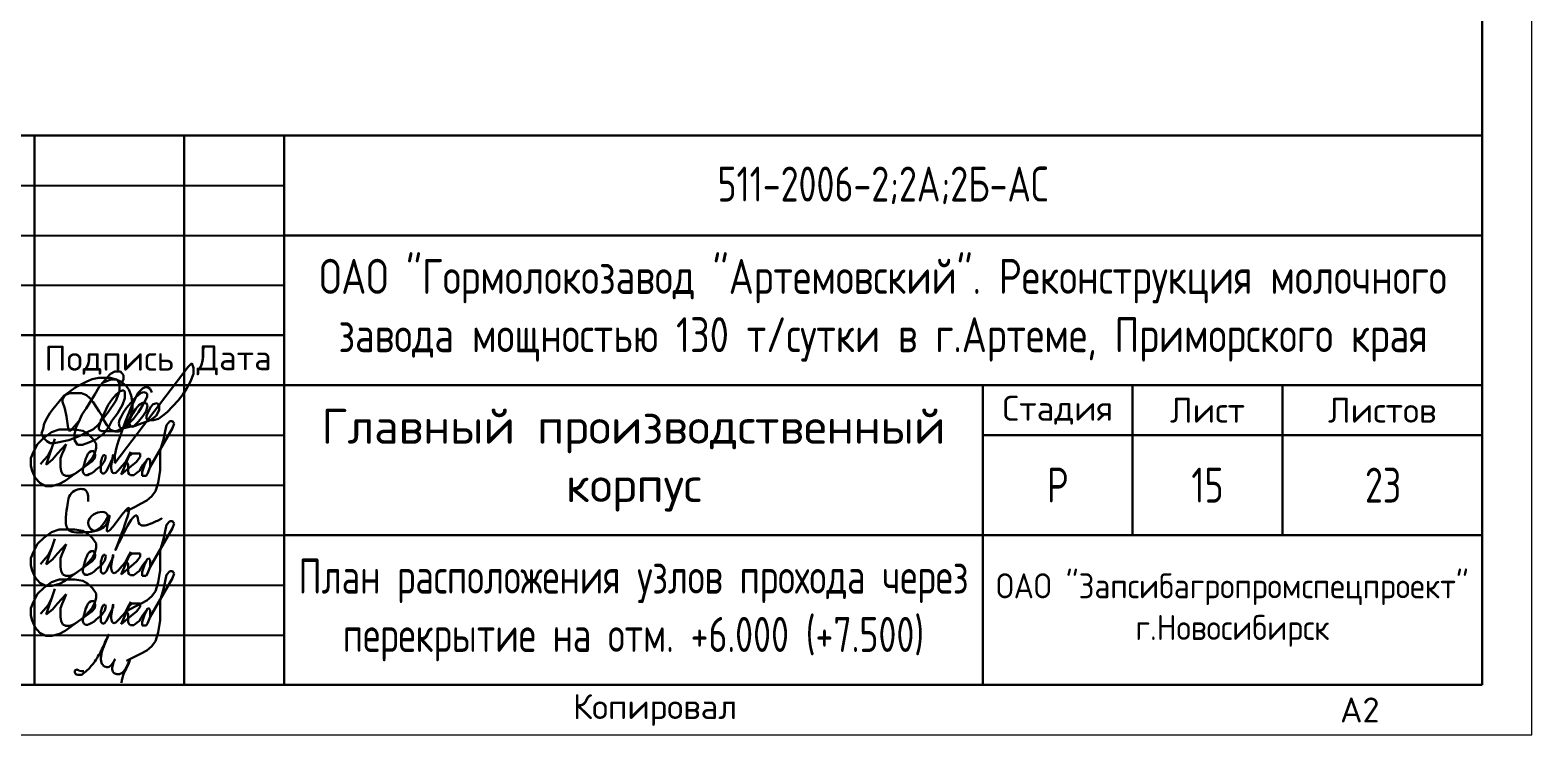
# Model space of a CAD drawing. Extents: x -965262 to 1142518, y -357520 to 71675.
# Drawn here: x 441124 to 456168, y -240088 to -233033 of the extents above; entities that cross this region are included whole.
import ezdxf

# ---------------------------------------------------------------- set-up
doc = ezdxf.new("R2010")
doc.units = 0
doc.header["$LTSCALE"] = 10
doc.layers.get('0').update_dxf_attribs({"linetype": 'CONTINUOUS', "lineweight": 30})
doc.layers.add('Ростверк', color=155, linetype='CONTINUOUS', lineweight=40)
doc.layers.add('светиль', color=40, linetype='CONTINUOUS', lineweight=30)
doc.styles.add('GOST 2.304', font='isocpeur.ttf', dxfattribs={"width": 0.75, "height": 250})

# ---------------------------------------------------------------- blocks, each defined once
blk = doc.blocks.new('12314')
at = {"layer": 'светиль', "color": 7}
for p, q in [((-140554.1588786494, -9024.022992108281), (-140563.3297573194, -9036.07975898505)), ((-140553.6828425328, -9023.571591901493), (-140554.1588786494, -9024.022992108281)), ((-140553.4753429233, -9024.169398025066), (-140553.6828425328, -9023.571591901493)), ((-140553.4753429233, -9024.925792521857), (-140553.4753429233, -9024.169398025066)), ((-140563.3098262445, -9024.627847978218), (-140563.8619040956, -9024.924978296765)), ((-140562.6303445701, -9024.627847978218), (-140563.3098262445, -9024.627847978218)), ((-140562.2481330997, -9025.094769994977), (-140562.6303445701, -9024.627847978218))]:
    blk.add_line(p, q, dxfattribs=at)
at = {"layer": 'светиль', "color": 7, "lineweight": 30}
for p, q in [((-140567.5658213875, -9026.240652671657), (-140568.3314556981, -9026.665482343176)), ((-140566.8428434533, -9025.889649510655), (-140567.5658213875, -9026.240652671657)), ((-140566.1508281369, -9025.600589296495), (-140566.8428434533, -9025.889649510655)), ((-140565.3387902785, -9025.415007815494), (-140566.1508281369, -9025.600589296495)), ((-140564.5727360263, -9025.415007815494), (-140565.3387902785, -9025.415007815494)), ((-140564.7961772653, -9025.96493956501), (-140565.2633300018, -9026.55920020211)), ((-140563.8260475428, -9025.640403872809), (-140564.9690155405, -9026.083383549221)), ((-140564.3290406804, -9025.413121699143), (-140564.7961772653, -9025.96493956501)), ((-140563.8803330715, -9025.415007815494), (-140564.5727360263, -9025.415007815494)), ((-140563.8619040956, -9024.924978296765), (-140564.3290406804, -9025.413121699143)), ((-140563.1731998573, -9025.635889561541), (-140563.8803330715, -9025.415007815494)), ((-140563.0329716632, -9025.640403872809), (-140563.8260475428, -9025.640403872809)), ((-140562.5387811477, -9025.904274642364), (-140563.1731998573, -9025.635889561541)), ((-140562.7297415185, -9026.176638088824), (-140563.0329716632, -9025.640403872809)), ((-140562.7297415185, -9027.062597441645), (-140562.7297415185, -9026.176638088824)), ((-140561.9642364207, -9026.390191809047), (-140562.5387811477, -9025.904274642364)), ((-140562.4817013922, -9026.15595264884), (-140562.2481330997, -9025.582913397355)), ((-140562.2481330997, -9025.582913397355), (-140562.2481330997, -9025.094769994977)), ((-140561.5664709592, -9026.861391084201), (-140561.9642364207, -9026.390191809047)), ((-140554.3419570392, -9026.804601460726), (-140553.8415320061, -9025.852999074888)), ((-140553.8415320061, -9025.852999074888), (-140553.4753429233, -9024.925792521857)), ((-140569.6948122823, -9027.64621131267), (-140570.3041798598, -9028.389506061472)), ((-140569.8639356894, -9028.04363561054), (-140569.590763673, -9027.581578331034)), ((-140569.8639356894, -9028.400688773172), (-140569.8639356894, -9028.04363561054)), ((-140568.9718181966, -9027.119716877816), (-140569.6948122823, -9027.64621131267)), ((-140569.590763673, -9027.581578331034), (-140568.9603828635, -9027.350544537958)), ((-140568.3314556981, -9026.665482343176), (-140568.9718181966, -9027.119716877816)), ((-140568.9603828635, -9027.350544537958), (-140568.1829094298, -9027.350544537958)), ((-140568.1829094298, -9027.350544537958), (-140567.4894727727, -9027.350544537958)), ((-140567.4894727727, -9027.350544537958), (-140566.8801051953, -9027.581578331034)), ((-140566.2400818804, -9028.17220072184), (-140566.9195635549, -9029.254604761312)), ((-140566.8801051953, -9027.581578331034), (-140566.4388434741, -9027.959626133053)), ((-140566.4388434741, -9027.959626133053), (-140566.0185788334, -9028.463693304626)), ((-140565.8366310556, -9027.493044235633), (-140566.2400818804, -9028.17220072184)), ((-140565.2633300018, -9026.55920020211), (-140565.8366310556, -9027.493044235633)), ((-140564.1759396609, -9029.72047550011), (-140563.196248191, -9028.298271624626)), ((-140563.643857491, -9028.097024040597), (-140564.1558793733, -9028.809192716275)), ((-140563.1428833035, -9027.491962037726), (-140563.643857491, -9028.097024040597)), ((-140563.196248191, -9028.298271624626), (-140562.7297415185, -9027.062597441645)), ((-140562.6419091159, -9027.095547791238), (-140563.1428833035, -9027.491962037726)), ((-140562.2139886167, -9026.959932933578), (-140562.6419091159, -9027.095547791238)), ((-140562.3542975687, -9028.808904130166), (-140562.0570273646, -9027.959955945747)), ((-140562.0570273646, -9027.195903610436), (-140562.2139886167, -9026.959932933578)), ((-140562.0570273646, -9027.959955945747), (-140562.0570273646, -9027.195903610436)), ((-140560.7666114075, -9027.903300308679), (-140561.8702018035, -9029.1842206708)), ((-140561.2718334659, -9027.612364284816), (-140561.5664709592, -9026.861391084201)), ((-140561.1097844598, -9028.598937123004), (-140561.2718334659, -9027.612364284816)), ((-140561.2306791883, -9029.004544898375), (-140560.4381524631, -9027.334156969659)), ((-140560.4037818575, -9027.565644255192), (-140560.7666114075, -9027.903300308679)), ((-140560.4381524631, -9027.334156969659), (-140559.8523823737, -9026.748656982281)), ((-140560.040936156, -9027.303030896537), (-140560.4037818575, -9027.565644255192)), ((-140559.7093761044, -9027.202984276739), (-140560.040936156, -9027.303030896537)), ((-140559.8523823737, -9026.748656982281), (-140559.51928792, -9026.565178057213)), ((-140559.4216030412, -9027.271760530362), (-140559.7093761044, -9027.202984276739)), ((-140559.5575833644, -9028.365254521717), (-140559.267112984, -9027.766479573353)), ((-140559.51928792, -9026.565178057213), (-140559.2173176002, -9026.565178057213)), ((-140559.267112984, -9027.415579478818), (-140559.4216030412, -9027.271760530362)), ((-140559.267112984, -9027.766479573353), (-140559.267112984, -9027.415579478818)), ((-140559.2173176002, -9026.565178057213), (-140558.9153472803, -9026.806642176778)), ((-140558.9153472803, -9026.806642176778), (-140558.6858491912, -9027.253352859305)), ((-140556.7619028625, -9029.710426519547), (-140555.3794550867, -9028.256406025614)), ((-140555.3794550867, -9028.256406025614), (-140554.8179931559, -9027.500011528822)), ((-140554.8179931559, -9027.500011528822), (-140554.3419570392, -9026.804601460726)), ((-140571.4633156093, -9029.817687792056), (-140571.7731679102, -9030.406125173753)), ((-140571.0398529518, -9029.280866097179), (-140571.4633156093, -9029.817687792056)), ((-140570.3041798598, -9028.389506061472), (-140571.0398529518, -9029.280866097179)), ((-140569.590763673, -9029.261809107376), (-140569.8639356894, -9028.400688773172)), ((-140569.3596181206, -9030.24893850449), (-140569.590763673, -9029.261809107376)), ((-140567.4079394942, -9029.954982633133), (-140567.8538367246, -9031.016165286994)), ((-140566.9195635549, -9029.254604761312), (-140567.4079394942, -9029.954982633133)), ((-140566.0185788334, -9028.463693304626), (-140565.6613700404, -9029.0307753143)), ((-140565.6613700404, -9029.0307753143), (-140565.2621186317, -9029.639856909394)), ((-140565.3873904439, -9031.301947987495), (-140564.1759396609, -9029.72047550011)), ((-140565.2621186317, -9029.639856909394), (-140564.9469201512, -9030.143924080969)), ((-140564.9469201512, -9030.143924080969), (-140564.6737642864, -9030.774010622097)), ((-140564.6986054477, -9029.967144476273), (-140564.9177826642, -9030.457452274464)), ((-140564.3959244574, -9029.320361167445), (-140564.6986054477, -9029.967144476273)), ((-140564.1558793733, -9028.809192716275), (-140564.3959244574, -9029.320361167445)), ((-140563.6920215632, -9030.80393081755), (-140562.9700773315, -9029.891308169643)), ((-140562.9700773315, -9029.891308169643), (-140562.3542975687, -9028.808904130166)), ((-140562.2977023612, -9029.774812141664), (-140562.5417368906, -9030.2783639809)), ((-140561.8702018035, -9029.1842206708), (-140562.2977023612, -9029.774812141664)), ((-140562.0231897619, -9030.967672514134), (-140561.2306791883, -9029.004544898375)), ((-140561.6106617377, -9030.704595356377), (-140561.3307545039, -9030.115601415759)), ((-140561.0863161845, -9029.884948968609), (-140561.3843132107, -9030.52766115198)), ((-140561.3307545039, -9030.115601415759), (-140561.1097844598, -9029.291007837559)), ((-140561.1097844598, -9029.291007837559), (-140561.1097844598, -9028.598937123004)), ((-140560.7099192903, -9029.289266014262), (-140561.0863161845, -9029.884948968609)), ((-140560.9917162613, -9030.54265732297), (-140560.3563284558, -9029.726133849164)), ((-140560.3178391922, -9028.834660440341), (-140560.7099192903, -9029.289266014262)), ((-140560.3563284558, -9029.726133849164), (-140559.9387934355, -9029.036619182996)), ((-140559.815960515, -9028.536818963168), (-140560.3178391922, -9028.834660440341)), ((-140559.9387934355, -9029.036619182996), (-140559.5575833644, -9028.365254521717)), ((-140559.4081972129, -9028.536818963168), (-140559.815960515, -9028.536818963168)), ((-140559.8002773111, -9030.214143265131), (-140559.4081972129, -9029.587107491438)), ((-140559.2513651737, -9028.913042488717), (-140559.4081972129, -9028.536818963168)), ((-140559.4081972129, -9029.587107491438), (-140559.2513651737, -9028.913042488717)), ((-140559.1614492146, -9029.680630003853), (-140559.3355473146, -9030.170051430427)), ((-140559.3355473146, -9030.170051430427), (-140559.3355473146, -9030.528959789468)), ((-140558.8023829876, -9029.028074972857), (-140559.1614492146, -9029.680630003853)), ((-140558.8454916089, -9030.693824910544), (-140558.1592262623, -9030.162785244482)), ((-140558.5412277618, -9028.69092394506), (-140558.8023829876, -9029.028074972857)), ((-140558.0264116527, -9028.569655939647), (-140558.5412277618, -9028.69092394506)), ((-140558.1592262623, -9030.162785244482), (-140557.760766282, -9029.45472892085)), ((-140557.760766282, -9028.857304143205), (-140558.0264116527, -9028.569655939647)), ((-140557.836016588, -9030.527826058327), (-140557.3599966229, -9030.174029796062)), ((-140557.760766282, -9029.45472892085), (-140557.760766282, -9028.857304143205)), ((-140557.3599966229, -9030.174029796062), (-140556.7619028625, -9029.710426519547)), ((-140572.2999200519, -9031.789472991068), (-140572.4858249718, -9032.367593419387)), ((-140572.1656517983, -9031.13909266253), (-140572.2999200519, -9031.789472991068)), ((-140571.7731679102, -9030.406125173753), (-140572.1656517983, -9031.13909266253)), ((-140569.1042451677, -9031.98308334987), (-140569.3596181206, -9030.24893850449)), ((-140568.8305078452, -9031.98308334987), (-140569.1042451677, -9031.98308334987)), ((-140567.6691108716, -9030.616288007202), (-140568.8305078452, -9031.98308334987)), ((-140568.1086443715, -9031.440644532524), (-140568.3634520184, -9032.45937410851)), ((-140567.8538367246, -9031.016165286994), (-140568.1086443715, -9031.440644532524)), ((-140566.9677437787, -9032.29959016427), (-140566.0112137037, -9031.84233578214)), ((-140566.0112137037, -9031.84233578214), (-140565.3873904439, -9031.301947987495)), ((-140565.2173140924, -9031.166065157018), (-140565.3124308668, -9031.546380421316)), ((-140565.3124308668, -9031.546380421316), (-140565.3124308668, -9031.83161686954)), ((-140565.3124308668, -9031.83161686954), (-140565.1514478663, -9032.007149369982)), ((-140565.0743239747, -9030.791274255367), (-140565.2173140924, -9031.166065157018)), ((-140565.1514478663, -9032.007149369982), (-140564.953881491, -9032.094910466878)), ((-140564.9177826642, -9030.457452274464), (-140565.0952079939, -9030.812145214994)), ((-140564.6900127963, -9032.395709951665), (-140564.0530098307, -9031.525530074985)), ((-140564.6737642864, -9030.774010622097), (-140564.2955261097, -9031.383092217191)), ((-140564.2955261097, -9031.383092217191), (-140563.8542643886, -9031.908164334798)), ((-140564.0530098307, -9031.525530074985), (-140563.6920215632, -9030.80393081755)), ((-140563.8542643886, -9031.908164334798), (-140563.2869071237, -9032.139198127874)), ((-140563.1737813149, -9032.097971540958), (-140562.5731194501, -9031.832740294036)), ((-140562.8549810275, -9033.283101928382), (-140562.0231897619, -9030.967672514134)), ((-140562.7227963304, -9030.688774653647), (-140562.8251328701, -9031.0979073022)), ((-140562.8251328701, -9031.0979073022), (-140562.7476536433, -9031.496578704324)), ((-140562.7892278626, -9032.139198127874), (-140562.2441436544, -9031.691168194566)), ((-140562.7476536433, -9031.496578704324), (-140562.6207182162, -9031.651034112203)), ((-140562.5417368906, -9030.2783639809), (-140562.7227963304, -9030.688774653647)), ((-140562.6207182162, -9031.651034112203), (-140562.3502919719, -9031.733775872142)), ((-140562.5731194501, -9031.832740294036), (-140561.9055576566, -9031.509235266507)), ((-140562.3502919719, -9031.733775872142), (-140560.9138009413, -9031.436872299824)), ((-140562.2441436544, -9031.691168194566), (-140561.9642364207, -9031.293589296996)), ((-140561.9642364207, -9031.293589296996), (-140561.6106617377, -9030.704595356377)), ((-140561.9055576566, -9031.509235266507), (-140560.9917162613, -9030.54265732297)), ((-140561.3843132107, -9030.52766115198), (-140561.5016707387, -9030.944472252346)), ((-140561.5016707387, -9030.944472252346), (-140561.5016707387, -9031.268090652988)), ((-140561.5016707387, -9031.268090652988), (-140561.3783209669, -9031.4530125086)), ((-140561.3783209669, -9031.4530125086), (-140561.10080417, -9031.553182808158)), ((-140561.10080417, -9031.553182808158), (-140559.9080730917, -9031.092104660092)), ((-140560.9138009413, -9031.436872299824), (-140560.3648888039, -9030.888208267854)), ((-140560.3648888039, -9030.888208267854), (-140559.8002773111, -9030.214143265131)), ((-140559.9080730917, -9031.092104660092), (-140558.8454916089, -9030.693824910544)), ((-140559.3355473146, -9030.528959789468), (-140559.2158639561, -9030.724724237438)), ((-140559.2158639561, -9030.724724237438), (-140558.4707260263, -9030.724724237438)), ((-140558.4707260263, -9030.724724237438), (-140557.836016588, -9030.527826058327)), ((-140572.4858249718, -9032.367593419387), (-140572.248267234, -9032.925059327665)), ((-140572.248267234, -9032.925059327665), (-140571.8557994975, -9033.327678175483)), ((-140571.8557994975, -9033.327678175483), (-140571.4323206883, -9033.5960838696)), ((-140571.4323206883, -9033.5960838696), (-140570.9159055708, -9033.5960838696)), ((-140570.9159055708, -9033.5960838696), (-140569.0679525218, -9033.193310422079)), ((-140569.0679525218, -9033.193310422079), (-140567.7787156315, -9032.69448933369)), ((-140568.3634520184, -9032.45937410851), (-140568.3634520184, -9033.223426443821)), ((-140568.3634520184, -9033.223426443821), (-140568.0024799025, -9033.796465695303)), ((-140568.0024799025, -9033.796465695303), (-140567.3654607853, -9033.796465695303)), ((-140567.7787156315, -9032.69448933369), (-140566.9677437787, -9032.29959016427)), ((-140567.3654607853, -9033.796465695303), (-140566.5798146418, -9033.499335376755)), ((-140566.5798146418, -9033.499335376755), (-140565.6243021176, -9033.074866437868)), ((-140565.6243021176, -9033.074866437868), (-140564.6900127963, -9032.395709951665)), ((-140564.953881491, -9032.094910466878), (-140564.712415066, -9032.094910466878)), ((-140564.712415066, -9032.094910466878), (-140564.3319156653, -9032.094910466878)), ((-140564.3393292498, -9032.097971540958), (-140563.1737813149, -9032.097971540958)), ((-140563.2869071237, -9032.139198127874), (-140562.7892278626, -9032.139198127874)), ((-140563.1007276266, -9034.112086138084), (-140562.8549810275, -9033.283101928382)), ((-140563.3297573194, -9035.09457754417), (-140563.1007276266, -9034.112086138084)), ((-140563.3297573194, -9036.07975898505), (-140563.3297573194, -9035.09457754417))]:
    blk.add_line(p, q, dxfattribs=at)
blk = doc.blocks.new('12345')
at = {"layer": 'светиль', "color": 7, "lineweight": 30}
for p, q in [((-140571.4631634095, -9039.220538888907), (-140572.405043983, -9039.93511931992)), ((-140570.4872352625, -9038.902949876603), (-140571.4631634095, -9039.220538888907)), ((-140569.42051897, -9038.902949876603), (-140570.4872352625, -9038.902949876603)), ((-140568.5240243935, -9038.902949876603), (-140569.42051897, -9038.902949876603)), ((-140567.5594508215, -9039.050396764707), (-140568.5240243935, -9038.902949876603)), ((-140566.9466591048, -9039.39068101311), (-140567.5594508215, -9039.050396764707)), ((-140566.311158238, -9039.99183679687), (-140566.9466591048, -9039.39068101311)), ((-140559.0997109627, -9043.560502920125), (-140556.3167094671, -9038.733900256955)), ((-140557.2493836284, -9039.094766878874), (-140557.4148729254, -9039.951826394268)), ((-140557.0538200515, -9038.3279214423), (-140557.2493836284, -9039.094766878874)), ((-140556.6626928978, -9037.861803343983), (-140557.0538200515, -9038.3279214423)), ((-140556.331746607, -9037.861803343983), (-140556.6626928978, -9037.861803343983)), ((-140556.1060925987, -9038.147482978018), (-140556.331746607, -9037.861803343983)), ((-140556.3167094671, -9038.733900256955), (-140556.1060925987, -9038.147482978018)), ((-140573.2022869755, -9040.708983582917), (-140573.7015975483, -9041.684445855934)), ((-140572.405043983, -9039.93511931992), (-140573.2022869755, -9040.708983582917)), ((-140571.0560784747, -9040.063942097388), (-140572.1400569663, -9043.29296977609)), ((-140571.6282004617, -9041.607053245645), (-140571.4322844931, -9041.184609763424)), ((-140571.4322844931, -9041.184609763424), (-140571.0560784747, -9040.063942097388)), ((-140570.7061217502, -9041.900297958377), (-140569.641698985, -9040.71978494869)), ((-140569.8895775953, -9041.375627799995), (-140570.1083025671, -9041.929445155327)), ((-140569.641698985, -9040.71978494869), (-140569.8895775953, -9041.375627799995)), ((-140565.873934417, -9040.66681909115), (-140566.311158238, -9039.99183679687)), ((-140566.0244350289, -9041.79868472828), (-140565.873934417, -9041.204094278482)), ((-140565.873934417, -9041.204094278482), (-140565.873934417, -9040.66681909115)), ((-140557.4148729254, -9039.951826394268), (-140557.8546325477, -9041.529712168593)), ((-140573.7015975483, -9041.684445855934), (-140574.0533794035, -9042.489776311393)), ((-140574.0533794035, -9042.489776311393), (-140574.0533794035, -9043.411788314474)), ((-140572.8412502532, -9043.215632213927), (-140572.4181267793, -9042.739836174333)), ((-140572.4181267793, -9042.739836174333), (-140571.8651952955, -9042.118072962525)), ((-140572.1400569663, -9043.29296977609), (-140571.3476956187, -9042.658155999006)), ((-140571.8651952955, -9042.118072962525), (-140571.6282004617, -9041.607053245645)), ((-140571.3476956187, -9042.658155999006), (-140570.7061217502, -9041.900297958377)), ((-140570.1083025671, -9041.929445155327), (-140570.3251800872, -9042.478584714818)), ((-140570.3251800872, -9042.478584714818), (-140570.3251800872, -9043.109958165014)), ((-140570.3251800872, -9043.109958165014), (-140570.3251800872, -9043.575272344888)), ((-140567.3767520138, -9043.268890149591), (-140567.5333982901, -9043.88934679066)), ((-140567.2875870847, -9042.944794151184), (-140567.3767520138, -9043.268890149591)), ((-140567.3246379398, -9043.565569760709), (-140566.408148598, -9042.906577105112)), ((-140567.3246379398, -9043.565569760709), (-140566.8629776635, -9043.045160277032)), ((-140567.1674191781, -9042.508008769457), (-140567.2875870847, -9042.944794151184)), ((-140567.0527105126, -9042.262318924733), (-140567.1674191781, -9042.508008769457)), ((-140566.9161487318, -9041.929259635688), (-140567.0527105126, -9042.262318924733)), ((-140566.7195029977, -9041.7272493598), (-140566.9161487318, -9041.929259635688)), ((-140566.8629776635, -9043.045160277032), (-140566.375619275, -9042.479232611791)), ((-140566.5064633893, -9041.596210653288), (-140566.7195029977, -9041.7272493598)), ((-140566.1841905078, -9041.596210653288), (-140566.5064633893, -9041.596210653288)), ((-140566.408148598, -9042.906577105112), (-140566.0585472088, -9042.475243939507)), ((-140566.375619275, -9042.479232611791), (-140566.0244350289, -9041.79868472828)), ((-140566.0244350289, -9041.79868472828), (-140566.1841905078, -9041.596210653288)), ((-140566.0585472088, -9042.475243939507), (-140565.9766101403, -9042.09851538827)), ((-140565.9766101403, -9042.09851538827), (-140566.0244350289, -9041.79868472828)), ((-140565.8564422338, -9043.88934679066), (-140565.21047513, -9043.369005423903)), ((-140565.2168550122, -9042.674893993293), (-140565.2925252597, -9042.918027789628)), ((-140565.2925252597, -9042.918027789628), (-140565.2925252597, -9043.16656226885)), ((-140565.2925252597, -9043.16656226885), (-140565.2925252597, -9043.660755672858)), ((-140565.1033254134, -9042.35070872708), (-140565.2168550122, -9042.674893993293)), ((-140565.21047513, -9043.369005423903), (-140564.8035678628, -9042.764427833428)), ((-140564.9411633461, -9042.080561209668), (-140565.1033254134, -9042.35070872708)), ((-140564.7519634998, -9042.080561209668), (-140564.9411633461, -9042.080561209668)), ((-140564.8035678628, -9042.764427833428), (-140564.6605938966, -9042.247796859492)), ((-140564.6605938966, -9042.247796859492), (-140564.7519634998, -9042.080561209668)), ((-140564.3509192634, -9043.624321676672), (-140564.0520480544, -9042.98205097697)), ((-140564.0520480544, -9042.98205097697), (-140563.7505989002, -9042.33424030338)), ((-140563.9482437155, -9043.145691309224), (-140564.0108473184, -9043.50582615923)), ((-140563.7505989002, -9042.00351902537), (-140563.9482437155, -9043.145691309224)), ((-140563.7505989002, -9042.33424030338), (-140563.7505989002, -9042.00351902537)), ((-140561.5463515767, -9041.692079229475), (-140562.7274411558, -9044.509291591407)), ((-140562.7274411558, -9044.509291591407), (-140562.0930535341, -9042.996108610458)), ((-140562.6045597805, -9043.434504163864), (-140562.2065914915, -9042.974705375922)), ((-140562.2065914915, -9042.974705375922), (-140561.8979272658, -9042.375073639947)), ((-140562.0930535341, -9042.996108610458), (-140561.9392592111, -9043.083315483222)), ((-140561.9392592111, -9043.083315483222), (-140561.8451761391, -9043.237173105592)), ((-140561.8979272658, -9042.375073639947), (-140561.5463515767, -9041.692079229475)), ((-140561.3660389152, -9041.899102387359), (-140561.8979272658, -9042.375073639947)), ((-140561.8451761391, -9043.237173105592), (-140561.8451761391, -9043.583383675863)), ((-140561.4733178446, -9043.464723252073), (-140560.814869558, -9042.916296931287)), ((-140560.8081464881, -9041.899102387359), (-140561.3660389152, -9041.899102387359)), ((-140560.814869558, -9042.916296931287), (-140560.3790146188, -9042.30659627908)), ((-140560.3790146188, -9041.899102387359), (-140560.8081464881, -9041.899102387359)), ((-140560.3790146188, -9042.30659627908), (-140560.3790146188, -9041.899102387359)), ((-140560.2750467674, -9043.74925884832), (-140560.0339141085, -9043.350468721415)), ((-140559.8368376988, -9043.31992517218), (-140560.1226564183, -9044.17698468757)), ((-140560.0339141085, -9043.350468721415), (-140559.7528170738, -9042.982279425336)), ((-140559.5421840539, -9042.714079864156), (-140559.8368376988, -9043.31992517218)), ((-140559.7528170738, -9042.982279425336), (-140559.5488736097, -9042.715148181569)), ((-140559.2952745396, -9042.49294045194), (-140559.5660561191, -9042.673368609578)), ((-140559.0997109627, -9042.748545290817), (-140559.2952745396, -9042.49294045194)), ((-140559.0997109627, -9043.575540317703), (-140559.0997109627, -9042.748545290817)), ((-140557.8546325477, -9041.529712168593), (-140557.8546325477, -9042.708545194864)), ((-140557.8546325477, -9042.708545194864), (-140557.8546325477, -9043.983611381644)), ((-140574.0533794035, -9043.411788314474), (-140573.9055115025, -9044.04458550369)), ((-140573.9055115025, -9044.04458550369), (-140573.5199728025, -9044.915208566179)), ((-140573.5199728025, -9044.915208566179), (-140572.9059535642, -9045.571741962814)), ((-140570.3251800872, -9043.575272344888), (-140570.2458495955, -9044.09822129327)), ((-140570.2458495955, -9044.09822129327), (-140570.0523372719, -9044.52087626233)), ((-140570.0523372719, -9044.52087626233), (-140569.6653126247, -9044.678475197463)), ((-140569.7502215877, -9045.314838486449), (-140567.3246379398, -9043.565569760709)), ((-140569.6653126247, -9044.678475197463), (-140569.1277873655, -9044.678475197463)), ((-140569.1277873655, -9044.678475197463), (-140568.6404289771, -9044.492223784424)), ((-140568.6404289771, -9044.492223784424), (-140568.31789767, -9044.291635825784)), ((-140568.31789767, -9044.291635825784), (-140567.8377105921, -9043.940622358137)), ((-140567.8377105921, -9043.940622358137), (-140567.3246379398, -9043.565569760709)), ((-140567.5333982901, -9043.88934679066), (-140567.5333982901, -9044.173253681454)), ((-140567.5333982901, -9044.173253681454), (-140567.4241488655, -9044.424406048945)), ((-140567.4241488655, -9044.424406048945), (-140567.2275031314, -9044.582736755998)), ((-140567.2275031314, -9044.582736755998), (-140566.9598549623, -9044.582736755998)), ((-140566.9598549623, -9044.582736755998), (-140566.7304214795, -9044.484462879436)), ((-140566.7304214795, -9044.484462879436), (-140566.4299855617, -9044.34250943404)), ((-140566.4299855617, -9044.34250943404), (-140566.1350250364, -9044.145951374272)), ((-140566.1350250364, -9044.145951374272), (-140565.8564422338, -9043.88934679066)), ((-140565.2925252597, -9043.660755672858), (-140565.2925252597, -9044.114608861566)), ((-140565.2925252597, -9044.114608861566), (-140565.2040629447, -9044.323369991063)), ((-140565.2040629447, -9044.323369991063), (-140565.0486845495, -9044.410492075864)), ((-140565.0486845495, -9044.410492075864), (-140564.8516027222, -9044.410492075864)), ((-140564.8516027222, -9044.410492075864), (-140564.5685782295, -9044.092068225173)), ((-140564.5685782295, -9044.092068225173), (-140564.3509192634, -9043.624321676672)), ((-140564.0108473184, -9043.50582615923), (-140564.0108473184, -9043.77317026873)), ((-140564.0108473184, -9043.77317026873), (-140563.9199138085, -9044.104662947475)), ((-140563.9199138085, -9044.104662947475), (-140563.8450188378, -9044.291800732133)), ((-140563.8450188378, -9044.291800732133), (-140563.6150038974, -9044.361308757672)), ((-140563.6150038974, -9044.361308757672), (-140563.4170821869, -9044.286451582479)), ((-140563.4170821869, -9044.286451582479), (-140563.0644119936, -9043.965801496095)), ((-140563.0644119936, -9043.965801496095), (-140562.6045597805, -9043.434504163864)), ((-140562.7274411558, -9044.509291591407), (-140561.4733178446, -9043.464723252073)), ((-140561.8451761391, -9043.583383675863), (-140561.8451761391, -9043.803090464186)), ((-140561.8451761391, -9043.803090464186), (-140561.8451761391, -9044.0494399343)), ((-140561.8451761391, -9044.0494399343), (-140561.8451761391, -9044.255830535049)), ((-140561.8451761391, -9044.255830535049), (-140561.7519167988, -9044.468879229584)), ((-140561.7519167988, -9044.468879229584), (-140561.5654142698, -9044.615357292894)), ((-140561.5654142698, -9044.615357292894), (-140561.3189570002, -9044.615357292894)), ((-140561.3189570002, -9044.615357292894), (-140561.1524178492, -9044.615357292894)), ((-140561.1524178492, -9044.615357292894), (-140560.7226722191, -9044.271238971907)), ((-140560.7226722191, -9044.271238971907), (-140560.4667593427, -9044.06631702929)), ((-140560.4667593427, -9044.06631702929), (-140560.2750467674, -9043.74925884832)), ((-140560.1226564183, -9044.17698468757), (-140560.1226564183, -9044.673177581042)), ((-140560.1226564183, -9044.673177581042), (-140559.5961465506, -9044.673177581042)), ((-140559.5961465506, -9044.673177581042), (-140559.4306734051, -9044.41756243552)), ((-140559.4306734051, -9044.41756243552), (-140559.0997109627, -9043.575540317703)), ((-140557.8546325477, -9043.983611381644), (-140558.119405732, -9045.547366743302)), ((-140572.9059535642, -9045.571741962814), (-140572.1777102083, -9045.957097177363)), ((-140572.1777102083, -9045.957097177363), (-140571.4351888377, -9045.957097177363)), ((-140571.4351888377, -9045.957097177363), (-140570.4784810951, -9045.68591899528)), ((-140570.4784810951, -9045.68591899528), (-140569.7502215877, -9045.314838486449)), ((-140558.4566834502, -9046.61727912694), (-140558.913999862, -9047.242779210274)), ((-140558.119405732, -9045.547366743302), (-140558.4566834502, -9046.61727912694)), ((-140561.0080225422, -9048.541901110519), (-140562.0911488606, -9049.095234053457)), ((-140560.2378173287, -9048.156978775134), (-140561.0080225422, -9048.541901110519)), ((-140559.5398097686, -9047.772056439746), (-140560.2378173287, -9048.156978775134)), ((-140558.913999862, -9047.242779210274), (-140559.5398097686, -9047.772056439746))]:
    blk.add_line(p, q, dxfattribs=at)

msp = doc.modelspace()

# ---------------------------------------------------------------- linework, layer by layer
for p, q in [((455667.6172293276, -227015.052715155, 9801.825025596198), (455667.6172293278, -239087.8078280479, 9801.825025596198)), ((437167.6172293266, -234087.807828048, 9801.825025596198), (455667.6172293266, -234087.807828048, 9801.825025596198)), ((441167.6172293266, -234087.807828048, 9801.825025596198), (441167.6172293266, -239587.807828048, 9801.825025596198)), ((442667.6172293266, -234087.807828048, 9801.825025596198), (442667.6172293266, -239587.807828048, 9801.825025596198)), ((443667.6172293266, -239587.807828048, 9801.825025596198), (443667.6172293266, -234088.8393464278, 9801.825025596198)), ((443667.6172293266, -235087.807828048, 9801.825025596198), (455667.6172293266, -235087.807828048, 9801.825025596198)), ((437167.6172293266, -236087.807828048, 9801.825025596198), (443667.6172293266, -236087.807828048, 9801.825025596198)), ((437167.6172293266, -236587.807828048, 9801.825025596198), (455667.6172293266, -236587.807828048, 9801.825025596198)), ((450667.6172293266, -239587.807828048, 9801.825025596198), (450667.6172293266, -236587.807828048, 9801.825025596198)), ((450667.6172293266, -236587.807828048, 9801.825025596198), (450667.6172293266, -239587.807828048, 9801.825025596198)), ((452167.6172293266, -236587.807828048, 9801.825025596198), (452167.6172293266, -238087.807828048, 9801.825025596198)), ((453667.6172293266, -236587.807828048, 9801.825025596198), (453667.6172293266, -238087.807828048, 9801.825025596198)), ((450667.6172293266, -237087.807828048, 9801.825025596198), (455667.6172293266, -237087.807828048, 9801.825025596198)), ((443667.6172293266, -238087.807828048, 9801.825025596198), (455667.6172293266, -238087.807828048, 9801.825025596198))]:
    msp.add_line(p, q)
at = {"ltscale": 100}
for p, q in [((455667.6172293266, -239587.807828048, 9801.825025596198), (455667.6172293266, -234087.807828048, 9801.825025596198)), ((437167.6172293266, -239587.807828048, 9801.825025596198), (455667.6172293266, -239587.807828048, 9801.825025596198))]:
    msp.add_line(p, q, dxfattribs=at)
at = {"lineweight": 25}
for p, q in [((437167.6172293266, -234587.807828048, 9801.825025596198), (443667.6172293266, -234587.807828048, 9801.825025596198)), ((437167.6172293266, -235087.807828048, 9801.825025596198), (443667.6172293266, -235087.807828048, 9801.825025596198)), ((437167.6172293266, -235587.807828048, 9801.825025596198), (443667.6172293266, -235587.807828048, 9801.825025596198)), ((437167.6172293266, -237087.807828048, 9801.825025596198), (443667.6172293266, -237087.807828048, 9801.825025596198)), ((437167.6172293266, -237587.807828048, 9801.825025596198), (443667.6172293266, -237587.807828048, 9801.825025596198)), ((437167.6172293266, -238087.807828048, 9801.825025596198), (443667.6172293266, -238087.807828048, 9801.825025596198)), ((437167.6172293266, -238587.807828048, 9801.825025596198), (443667.6172293266, -238587.807828048, 9801.825025596198)), ((437167.6172293266, -239087.807828048, 9801.825025596198), (443667.6172293266, -239087.807828048, 9801.825025596198))]:
    msp.add_line(p, q, dxfattribs=at)
at = {"lineweight": 15, "elevation": 9801.825025596198}
msp.add_lwpolyline([(456167.6172293266, -240087.807828048), (456167.6172293266, -198037.807828048), (396717.6172293266, -198037.807828048), (396717.6172293266, -240087.807828048)], close=True, dxfattribs=at)
at = {"elevation": 9801.825025596198}
msp.add_lwpolyline([(455667.6172293266, -239587.807828048), (455667.6172293266, -198537.807828048), (398717.6172293266, -198537.807828048), (398717.6172293266, -239587.807828048)], close=True, dxfattribs=at)
at = {"layer": 'Ростверк', "color": 0, "linetype": 'ByBlock', "lineweight": 30}
msp.add_spline([(441707.2236283713, -237752.1157665194, 9801.825025596198), (441675.7221856259, -237635.2521089555, 9801.825025596198), (441553.2546497278, -237654.600613495, 9801.825025596198), (441494.6952761554, -237806.9228651018, 9801.825025596198), (441513.9154719703, -238040.8900949784, 9801.825025596198), (441676.2500754141, -238059.9971568637, 9801.825025596198), (441798.8095671826, -238040.5763793715, 9801.825025596198), (441902.1219448589, -237952.9284728893, 9801.825025596198), (441895.7613045268, -237877.6629906163, 9801.825025596198), (441739.2298323654, -237896.6903921232, 9801.825025596198), (441708.5718075775, -237989.4927270167, 9801.825025596198), (441766.1947227113, -238045.7445277401, 9801.825025596198), (441919.9639711373, -237892.2188057915, 9801.825025596198), (441892.5809843533, -238045.1326169425, 9801.825025596198), (442106.5819213383, -237816.3497829453, 9801.825025596198), (441979.5558272593, -238238.0573750676, 9801.825025596198), (442199.2917273634, -237903.8921976627, 9801.825025596198), (442218.8806559436, -237977.3244914354, 9801.825025596198), (442345.4020887904, -237968.6823170611, 9801.825025596198), (442446.9953832321, -237918.9908192211, 9801.825025596198)], degree=3, dxfattribs=at)
msp.add_open_spline([(441660.9384227239, -239450.0692180299, 9801.825025596198), (441624.6011001908, -239452.6222078294, 9801.825025596198), (441599.7431826286, -239430.9829661787, 9801.825025596198), (441588.6949407302, -239433.8552343824, 9801.825025596198), (441568.1087560647, -239442.8043108896, 9801.825025596198), (441572.051766827, -239475.4612727106, 9801.825025596198), (441592.0827010714, -239486.6636196353, 9801.825025596198), (441611.1017723077, -239488.72627704, 9801.825025596198), (441648.2272445404, -239485.4105157421, 9801.825025596198), (441708.1771198355, -239430.3611043372, 9801.825025596198), (441767.7752491527, -239364.6849154287, 9801.825025596198), (441812.1585152589, -239292.1431030386, 9801.825025596198), (441847.0688315474, -239221.8511799925, 9801.825025596198), (441872.2392487072, -239165.8074238502, 9801.825025596198), (441931.1756309115, -239035.8916175269, 9801.825025596198), (441867.3618918352, -239191.328134434, 9801.825025596198), (441844.4282857918, -239245.5259646528, 9801.825025596198), (441833.0017050051, -239311.301079394, 9801.825025596198), (441829.4568126195, -239362.8160221034, 9801.825025596198), (441866.5363588922, -239407.0811346524, 9801.825025596198), (441934.4295805537, -239419.7462968991, 9801.825025596198), (441997.027865737, -239277.9623294153, 9801.825025596198), (441937.3155191981, -239407.3734351114, 9801.825025596198), (441953.0316257321, -239462.0793875062, 9801.825025596198), (441990.7971145057, -239483.4655443371, 9801.825025596198), (442053.2592152946, -239477.4432034136, 9801.825025596198), (442081.5342972868, -239420.8453674444, 9801.825025596198), (442143.4503428929, -239301.6911196613, 9801.825025596198), (442087.6197075837, -239425.4796364509, 9801.825025596198), (442060.3622771197, -239474.8801789001, 9801.825025596198), (442045.6614849709, -239525.5050413699, 9801.825025596198), (442040.5617444359, -239554.6403369919, 9801.825025596198), (442038.6960844838, -239567.0742021889, 9801.825025596198)], degree=3, knots=[0, 0, 0, 0, 0.2975043363759776, 0.4847257560403483, 0.5987691702133193, 0.7870476088391805, 0.9695012775061116, 1.210333697606392, 1.467108325716062, 1.834925883630085, 2.402213858444197, 2.7963301915381, 3.118804163997823, 3.5340120446349, 3.924536367071264, 4.423683255656123, 4.914155386294317, 5.076628851751098, 5.40582037608056, 5.649799403621294, 5.873358986794279, 6.343170591865137, 6.783502180735644, 7.020826953970661, 7.204980764799489, 7.379876194895228, 7.893567910768026, 8.216012206191186, 8.679788120898705, 8.96617275986133, 9.239242666066847, 9.42496576044435, 9.42496576044435, 9.42496576044435, 9.42496576044435], dxfattribs=at)

# ---------------------------------------------------------------- block references
at = {"layer": 'светиль', "xscale": 80, "yscale": 80, "zscale": 80}
for name, p in [('12314', (11687038.56080493, 485519.3186534218, 9801.825025596198)), ('12345', (11687055.65708908, 486079.9992593176, 9801.825025596198)), ('12345', (11687055.65708908, 485079.9992593176, 9801.825025596198)), ('12345', (11687055.65708908, 484579.9992593176, 9801.825025596198))]:
    msp.add_blockref(name, p, dxfattribs=at)

# ---------------------------------------------------------------- texts
at = {"color": 0, "insert": (449667.617229328, -234587.8078280223, 9801.8250255962), "char_height": 350, "attachment_point": 5, "style": 'GOST 2.304'}
msp.add_mtext_dynamic_manual_height_columns('511-2006-2;2А;2Б-АС', width=12000, gutter_width=1500, heights=[0], dxfattribs=at)
at = {"ltscale": 10, "attachment_point": 5, "style": 'GOST 2.304'}
for s, insert, char_height, width in [('{\\W0.8;ОАО "Гормолокозавод "Артемовский". Реконструкция молочного завода мощностью 130 т/сутки в г.Артеме, Приморского края\\W1; }', (449667.6172293266, -235837.807828048, 9801.825025596176), 350, 12000), ('{\\W1;Главный производственный корпус}', (447167.6172293266, -237337.8078280479, 9801.825025596176), 350, 6999.999999999998), ('План расположения узлов прохода через перекрытие на отм. +6.000 (+7.500) ', (447167.6172293266, -238837.807828048, 9801.825025596176), 350, 6999.999999999998), ('{\\W0.9;ОАО "Запсибагропромспецпроект"\\Pг.Новосибирск}', (453167.6172293266, -238837.807828048, 9801.825025596176), 250, 4999.999999999998)]:
    msp.add_mtext(s, dxfattribs=dict(at, insert=insert, char_height=char_height, width=width))
at = {"style": 'GOST 2.304'}
for s, width, insert, char_height, attachment_point in [('{\\W1;Подпись}', 1500, (441917.6172293266, -236337.807828048, 9801.825025596194), 250, 5), ('{\\W1;Дата}', 1000, (443167.6172293266, -236337.807828048, 9801.825025596198), 250, 5), ('{\\W1;Стадия}', 1500, (451417.6172293266, -236837.807828048, 9801.825025596198), 250, 5), ('{\\W1;Лист}', 1500, (452917.6172293266, -236837.807828048, 9801.825025596198), 250, 5), ('{\\W1;Листов}', 2000, (454667.6172293266, -236837.807828048, 9801.825025596198), 250, 5), ('Р', 1500, (451417.6172293266, -237587.807828048, 9801.825025596198), 350, 5), ('{\\W1; Копировал}', 2000, (446402.4642970557, -239837.8078280479, 9801.825025596198), 250, 4), ('{\\W1;A2}', 2000, (454245.4337596186, -239837.8078280479, 9801.825025596198), 250, 4)]:
    msp.add_mtext_dynamic_manual_height_columns(s, width=width, gutter_width=1500, heights=[0], dxfattribs=dict(at, insert=insert, char_height=char_height, attachment_point=attachment_point))
at = {"color": 1, "char_height": 350, "attachment_point": 5, "style": 'GOST 2.304'}
for s, insert in [('{\\C256;15}', (452917.6172293266, -237587.807828048, 9801.825025596176)), ('{\\C256;23}', (454676.6173587677, -237587.8078280478, 9801.825025596176))]:
    msp.add_mtext_dynamic_manual_height_columns(s, width=1500, gutter_width=1500, heights=[0], dxfattribs=dict(at, insert=insert))

doc.saveas('drawing.dxf')
